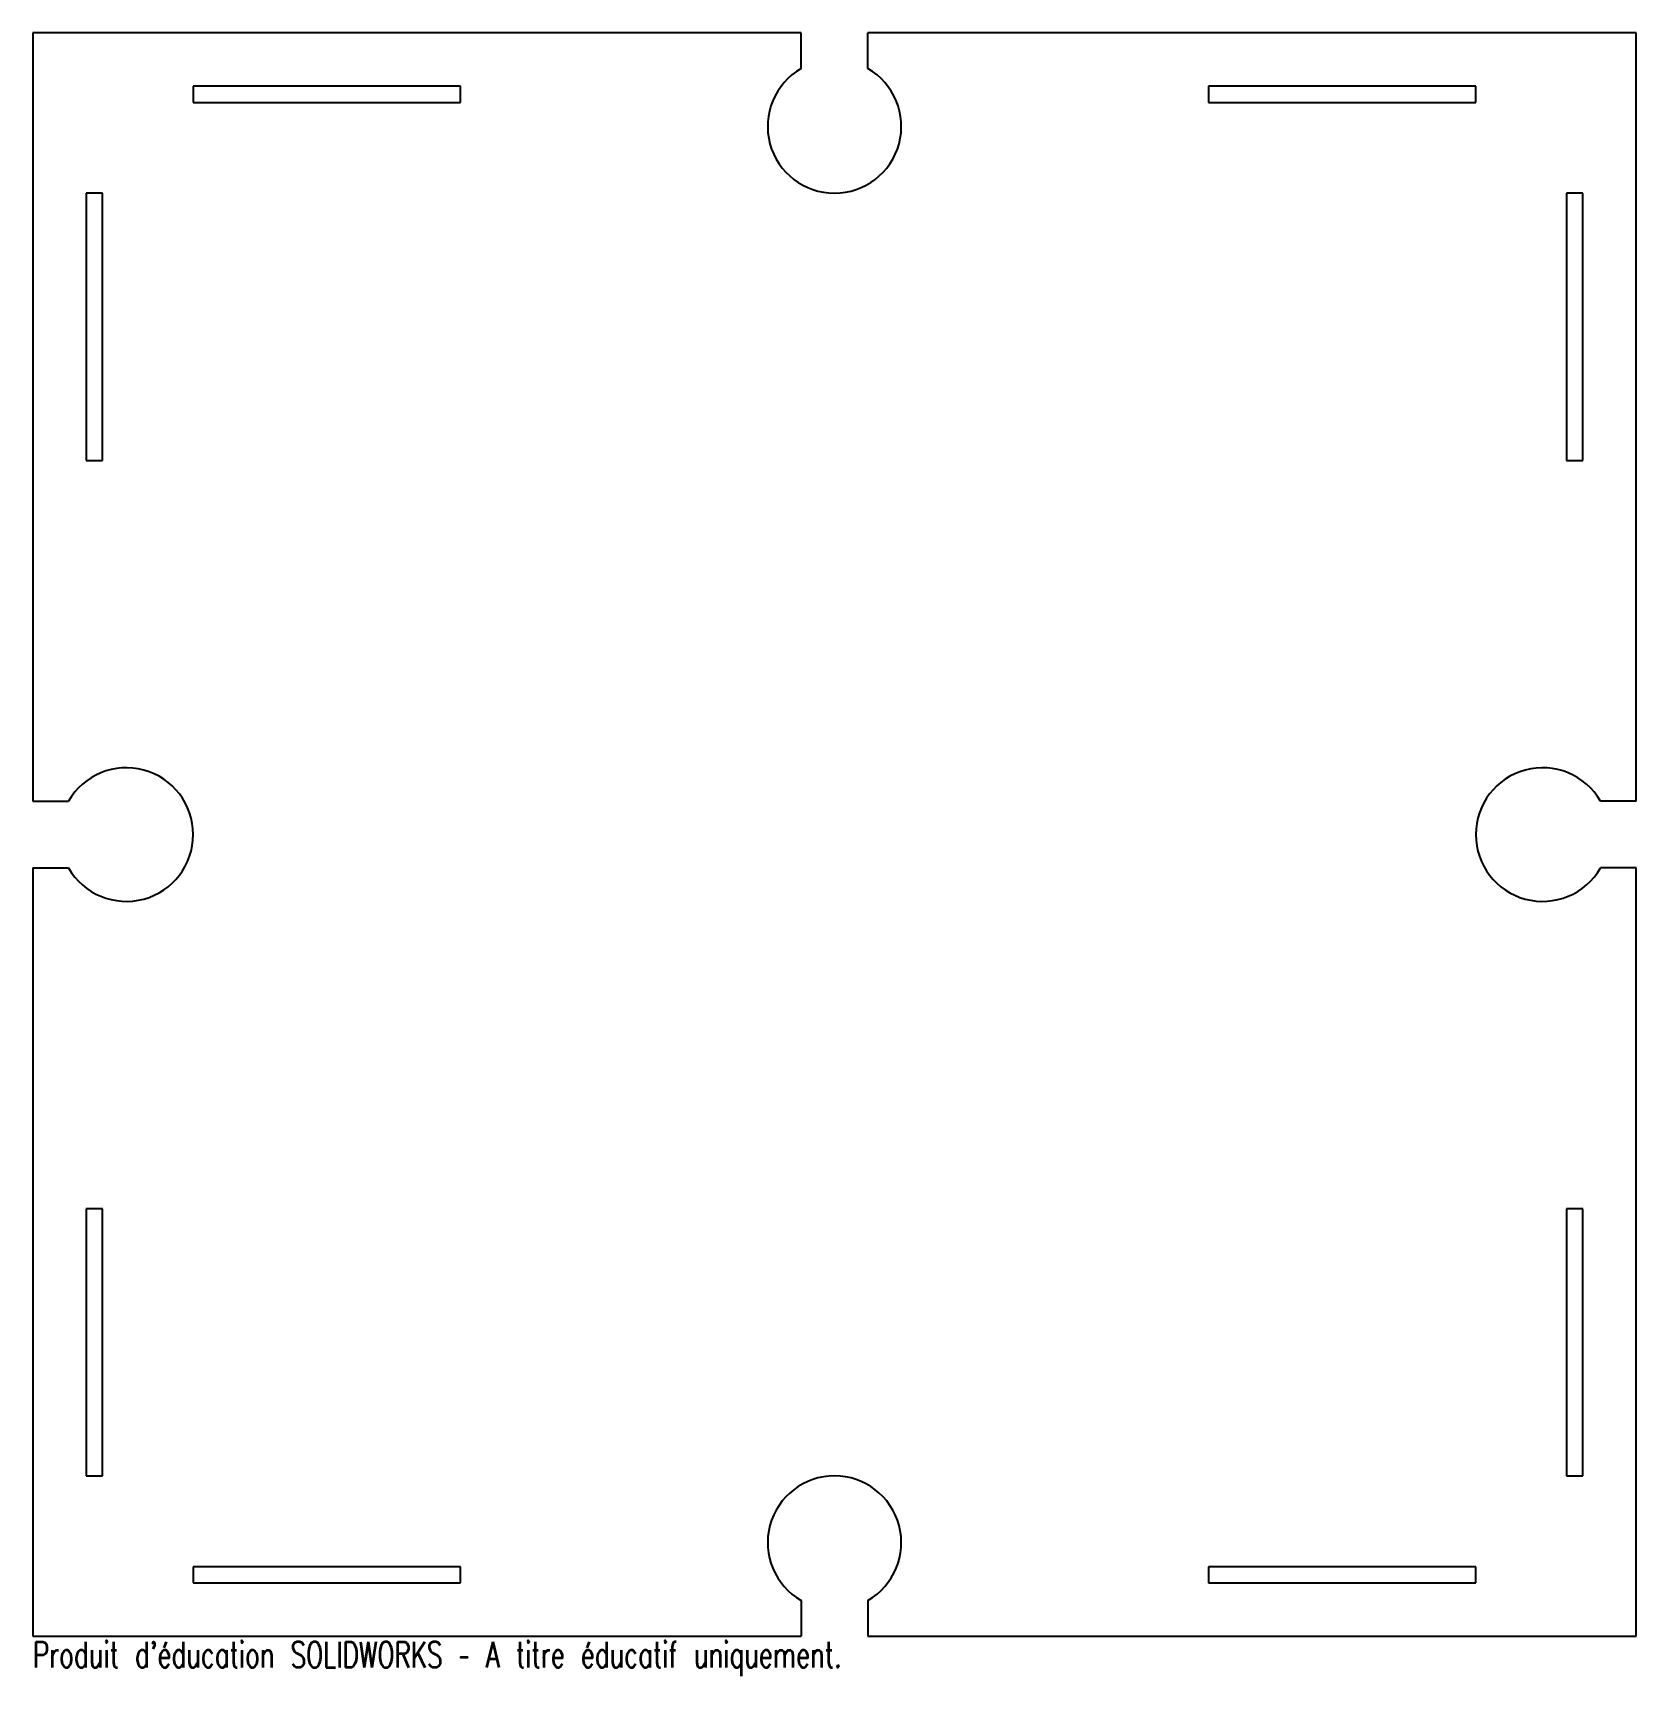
# Model space of a CAD drawing. Header units: millimetres. Extents: x -150 to 150, y -157 to 150.
import ezdxf

# ---------------------------------------------------------------- set-up
doc = ezdxf.new("R2010")
doc.units = ezdxf.units.MM
doc.styles.add('SLDTEXTSTYLE0', font='TXT', dxfattribs={"width": 0.7, "bigfont": 'bigfont'})

msp = doc.modelspace()

# ---------------------------------------------------------------- linework, layer by layer
at = {"color": 7, "linetype": 'Continuous', "lineweight": 25}
for p, q in [((-150, 150), (-150, 6.25)), ((-6.25, 150), (-150, 150)), ((-6.25, 143.33), (-6.25, 150)), ((150, 150), (6.25, 150)), ((6.25, 143.33), (6.25, 150)), ((150, 6.25), (150, 150)), ((-70, 140), (-120, 140)), ((-120, 140), (-120, 137)), ((-70, 137), (-70, 140)), ((120, 140), (70, 140)), ((70, 140), (70, 137)), ((120, 137), (120, 140)), ((-120, 137), (-70, 137)), ((70, 137), (120, 137)), ((-137, 120), (-140, 120)), ((-140, 120), (-140, 70)), ((-137, 70), (-137, 120)), ((140, 120), (137, 120)), ((137, 120), (137, 70)), ((140, 70), (140, 120)), ((-140, 70), (-137, 70)), ((137, 70), (140, 70)), ((-150, 6.25), (-143.33, 6.25)), ((150, 6.25), (143.33, 6.25)), ((-150, -6.25), (-150, -150)), ((-150, -6.25), (-143.33, -6.25)), ((150, -6.25), (143.33, -6.25)), ((150, -150), (150, -6.25)), ((-137, -70), (-140, -70)), ((-140, -70), (-140, -120)), ((-137, -120), (-137, -70)), ((140, -70), (137, -70)), ((137, -70), (137, -120)), ((140, -120), (140, -70)), ((-140, -120), (-137, -120)), ((137, -120), (140, -120)), ((-70, -137), (-120, -137)), ((-120, -137), (-120, -140)), ((-70, -140), (-70, -137)), ((120, -137), (70, -137)), ((70, -137), (70, -140)), ((120, -140), (120, -137)), ((-120, -140), (-70, -140)), ((70, -140), (120, -140)), ((-6.25, -143.33), (-6.25, -150)), ((6.25, -143.33), (6.25, -150)), ((-150, -150), (-6.25, -150)), ((6.25, -150), (150, -150))]:
    msp.add_line(p, q, dxfattribs=at)
for centre, start, end in [((0, 132.5), 120, 60), ((-132.5, 0), 210, 150), ((132.5, 0), 30, 330), ((0, -132.5), 300, 240)]:
    msp.add_arc(centre, 12.5, start, end, dxfattribs=at)

# ---------------------------------------------------------------- texts
at = {"color": 7, "linetype": 'Continuous', "insert": (-150, -151.02), "char_height": 4.8336, "attachment_point": 1, "style": 'SLDTEXTSTYLE0'}
msp.add_mtext("Produit d'éducation SOLIDWORKS – A titre éducatif uniquement.", dxfattribs=at)

doc.saveas('drawing.dxf')
